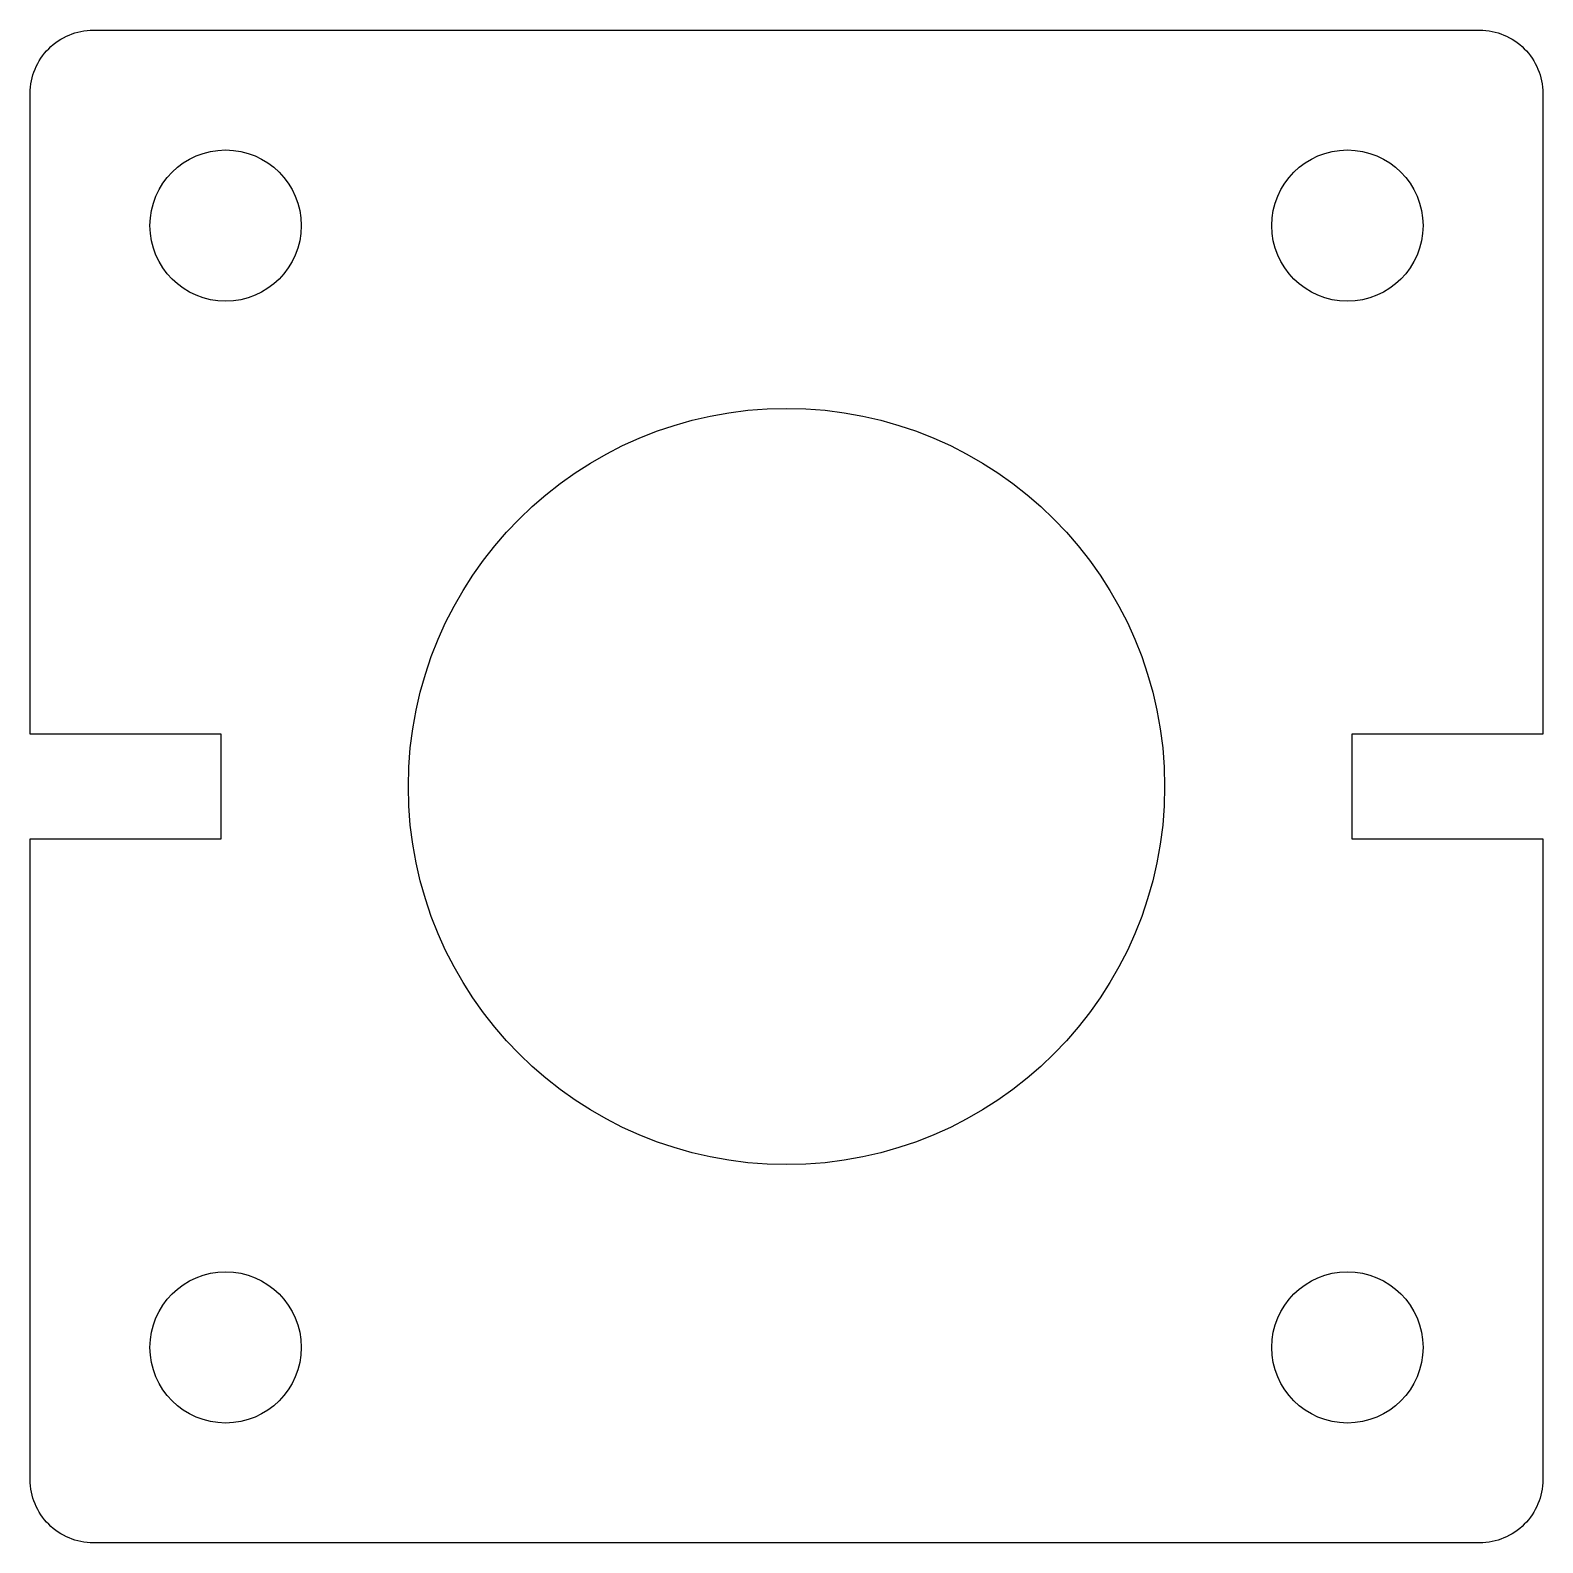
# Model space of a CAD drawing. Extents: x -60 to 60, y -60 to 60.
import ezdxf

# ---------------------------------------------------------------- set-up
doc = ezdxf.new("R2010")
doc.units = 0

msp = doc.modelspace()

# ---------------------------------------------------------------- linework, layer by layer
at = {"layer": '1'}
msp.add_lwpolyline([(60, 55), (60, 4.15), (44.85, 4.15), (44.85, -4.15), (60, -4.15), (60, -55, -0.414214), (55, -60), (-55, -60, -0.414214), (-60, -55), (-60, -4.15), (-44.85, -4.15), (-44.85, 4.15), (-60, 4.15), (-60, 55, -0.414214), (-55, 60), (55, 60, -0.414214)], format="xyb", close=True, dxfattribs=at)
for centre, radius in [((-44.5, 44.5), 6), ((44.5, 44.5), 6), ((0, 0), 30), ((-44.5, -44.5), 6), ((44.5, -44.5), 6)]:
    msp.add_circle(centre, radius, dxfattribs=at)

doc.saveas('drawing.dxf')
